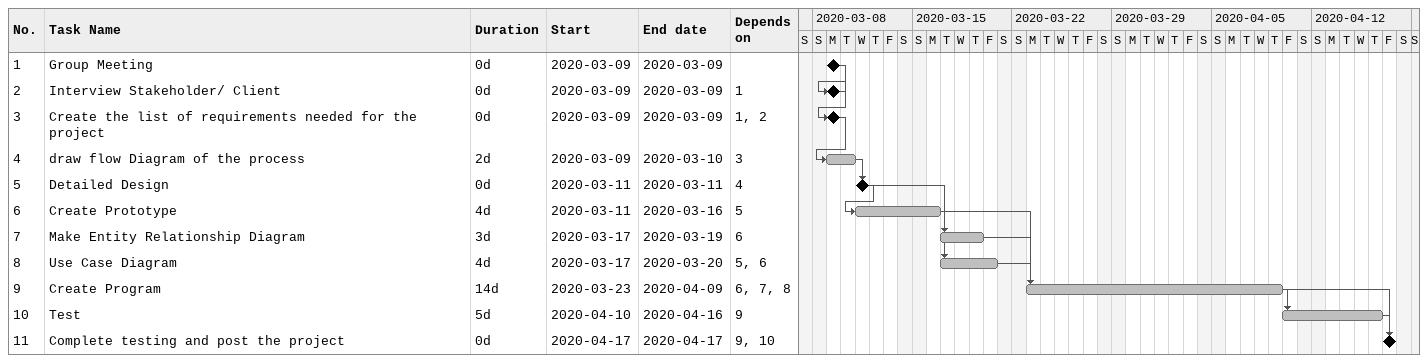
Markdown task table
| ID | Task | Duration | Start | Finish | Predecessors |
|---|---|---|---|---|---|
| 1 | Group Meeting | 0d | 2020-03-09 | 2020-03-09 |  |
| 2 | Interview Stakeholder/ Client | 0d | 2020-03-09 | 2020-03-09 | 1 |
| 3 | Create the list of requirements needed for the project | 0d | 2020-03-09 | 2020-03-09 | 1, 2 |
| 4 | draw flow Diagram of the process | 2d | 2020-03-09 | 2020-03-10 | 3 |
| 5 | Detailed Design | 0d | 2020-03-11 | 2020-03-11 | 4 |
| 6 | Create Prototype | 4d | 2020-03-11 | 2020-03-16 | 5 |
| 7 | Make Entity Relationship Diagram | 3d | 2020-03-17 | 2020-03-19 | 6 |
| 8 | Use Case Diagram | 4d | 2020-03-17 | 2020-03-20 | 5, 6 |
| 9 | Create Program | 14d | 2020-03-23 | 2020-04-09 | 6, 7, 8 |
| 10 | Test | 5d | 2020-04-10 | 2020-04-16 | 9 |
| 11 | Complete testing and post the project | 0d | 2020-04-17 | 2020-04-17 | 9, 10 |
